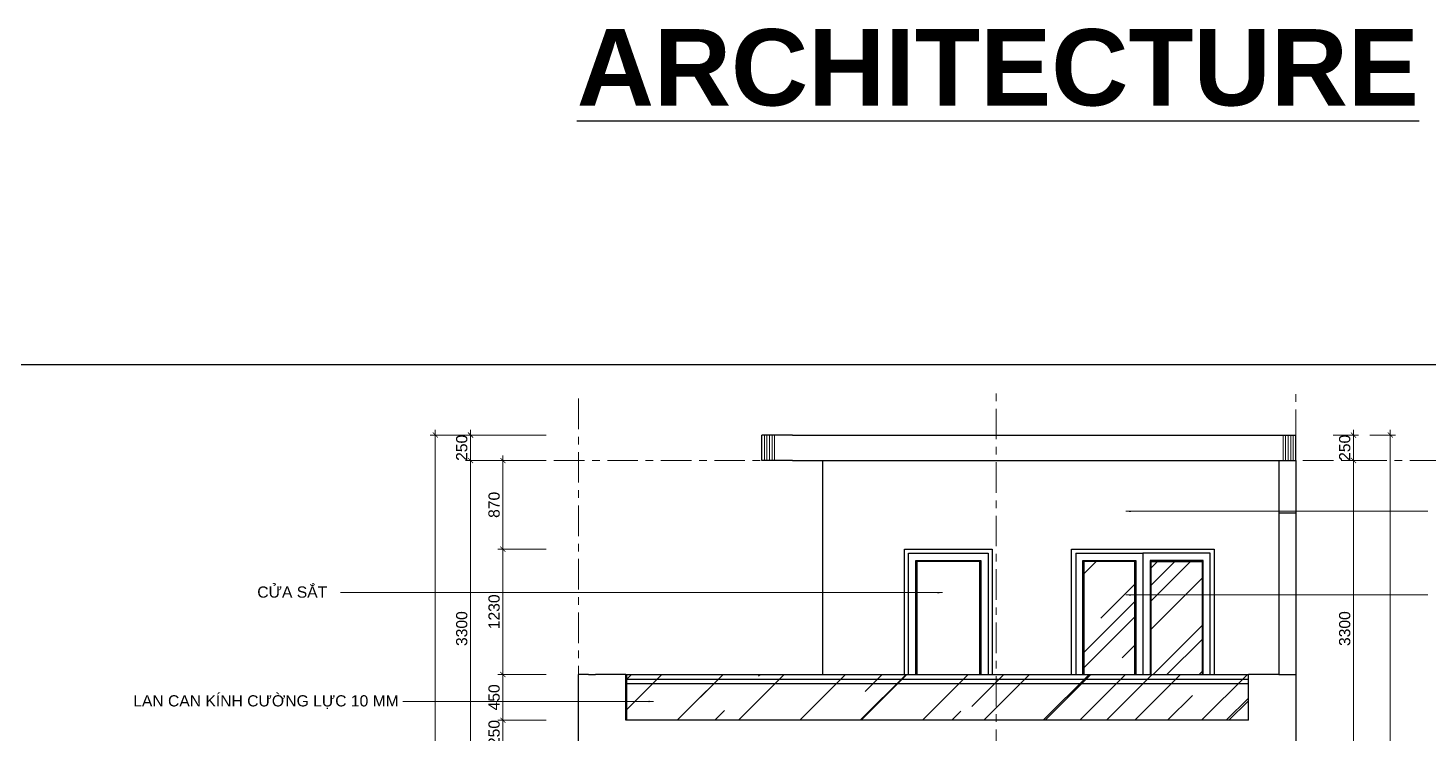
# Model space of a CAD drawing. Header units: millimetres. Extents: x 0 to 84000, y -29700 to 363007.
# Drawn here: x 42780 to 70258, y 230364 to 244207 of the extents above; entities that cross this region are included whole.
import ezdxf

# ---------------------------------------------------------------- set-up
doc = ezdxf.new("R2010")
doc.units = ezdxf.units.MM
doc.linetypes.add('Grid Line', pattern=[10.5, 6, -1.5, 1.5, -1.5])
for name, color, linetype, lineweight in [('- Color 251', 251, 'Continuous', 13), ('- Dims', 8, 'Continuous', 13), ('- Note', 9, 'Continuous', 13), ('- Text', 255, 'Continuous', 25), ('- Text thin', 3, 'Continuous', 25), ('A-ANNO-DIMS', 211, 'Continuous', 13), ('A-FLOR-LEVL', 51, 'Continuous', 13), ('S-GRID', 1, 'Continuous', 13)]:
    doc.layers.add(name, color=color, linetype=linetype, lineweight=lineweight)
doc.styles.add('B-Arial', font='arialbd.ttf')
doc.styles.add('R-Arial', font='arial.ttf')
doc.dimstyles.new('SC-50-100', dxfattribs={"dimtxt": 220, "dimasz": 100, "dimexe": 100, "dimexo": 200, "dimgap": 60, "dimtad": 1, "dimdec": 0, "dimlfac": 0.5, "dimzin": 0, "dimdsep": 46, "dimtxsty": 'R-Arial', "dimblk": 'ARCHTICK', "dimcen": 0.5, "dimdle": 100, "dimclrd": 256, "dimclre": 256, "dimclrt": 4, "dimadec": 0, "dimazin": 0, "dimtfac": 1, "dimtdec": 0, "dimtix": 1, "dimtmove": 0, "dimatfit": 3, "dimfxl": 1, "dimtolj": 1, "dimtzin": 0, "dimlwd": -1, "dimlwe": -1, "dimarcsym": 0})

# ---------------------------------------------------------------- blocks, each defined once
blk = doc.blocks.new('_ArchTick')
at = {"color": 0, "linetype": 'ByBlock', "const_width": 0.15}
blk.add_lwpolyline([(-0.5, -0.5), (0.5, 0.5)], dxfattribs=at)
blk = doc.blocks.new('*D262')
at = {"layer": 'A-ANNO-DIMS', "transparency": 16777216}
for p, q in [((68796, 236214), (68796, 236314)), ((68396, 236214), (68896, 236214)), ((68796, 236214), (68796, 235714)), ((69196, 235714), (68696, 235714)), ((68796, 235714), (68796, 235614))]:
    blk.add_line(p, q, dxfattribs=at)
at = {"layer": 'Defpoints', "color": 0, "transparency": 16777216}
for p in [(68196, 236214), (68796, 235714), (69396, 235714)]:
    blk.add_point(p, dxfattribs=at)
at = {"layer": 'A-ANNO-DIMS', "transparency": 16777216, "xscale": 100, "yscale": 100, "zscale": 100}
for p, rotation in [((68796, 236214), 270), ((68796, 235714), 90)]:
    blk.add_blockref('_ArchTick', p, dxfattribs=dict(at, rotation=rotation))
at = {"layer": 'A-ANNO-DIMS', "color": 4, "transparency": 16777216, "insert": (68624, 235964), "char_height": 220, "width": 0.904, "attachment_point": 5, "rotation": 90, "style": 'R-Arial'}
blk.add_mtext('\\A1;250', dxfattribs=at)
blk = doc.blocks.new('*D263')
at = {"layer": 'A-ANNO-DIMS', "transparency": 16777216}
for p, q in [((68796, 235814), (68796, 229014)), ((69196, 235714), (68696, 235714)), ((69196, 229114), (68696, 229114))]:
    blk.add_line(p, q, dxfattribs=at)
at = {"layer": 'Defpoints', "color": 0, "transparency": 16777216}
for p in [(69396, 235714), (68796, 229114), (69396, 229114)]:
    blk.add_point(p, dxfattribs=at)
at = {"layer": 'A-ANNO-DIMS', "transparency": 16777216, "xscale": 100, "yscale": 100, "zscale": 100}
for p, rotation in [((68796, 235714), 90), ((68796, 229114), 270)]:
    blk.add_blockref('_ArchTick', p, dxfattribs=dict(at, rotation=rotation))
at = {"layer": 'A-ANNO-DIMS', "color": 4, "transparency": 16777216, "insert": (68624, 232414), "char_height": 220, "width": 1.21, "attachment_point": 5, "rotation": 90, "style": 'R-Arial'}
blk.add_mtext('\\A1;3300', dxfattribs=at)
blk = doc.blocks.new('*D267')
at = {"layer": 'A-ANNO-DIMS', "transparency": 16777216}
for p, q in [((51467, 236214), (51467, 236314)), ((52953, 236214), (51367, 236214)), ((51467, 236214), (51467, 235714)), ((52953, 235714), (51367, 235714)), ((51467, 235714), (51467, 235614))]:
    blk.add_line(p, q, dxfattribs=at)
at = {"layer": 'Defpoints', "color": 0, "transparency": 16777216}
for p in [(53153, 236214), (51467, 235714), (53153, 235714)]:
    blk.add_point(p, dxfattribs=at)
at = {"layer": 'A-ANNO-DIMS', "transparency": 16777216, "xscale": 100, "yscale": 100, "zscale": 100}
for p, rotation in [((51467, 236214), 270), ((51467, 235714), 90)]:
    blk.add_blockref('_ArchTick', p, dxfattribs=dict(at, rotation=rotation))
at = {"layer": 'A-ANNO-DIMS', "color": 4, "transparency": 16777216, "insert": (51294, 235964), "char_height": 220, "width": 0.904, "attachment_point": 5, "rotation": 90, "style": 'R-Arial'}
blk.add_mtext('\\A1;250', dxfattribs=at)
blk = doc.blocks.new('*D268')
at = {"layer": 'A-ANNO-DIMS', "transparency": 16777216}
for p, q in [((51467, 235814), (51467, 229014)), ((52953, 235714), (51367, 235714)), ((52953, 229114), (51367, 229114))]:
    blk.add_line(p, q, dxfattribs=at)
at = {"layer": 'Defpoints', "color": 0, "transparency": 16777216}
for p in [(53153, 235714), (51467, 229114), (53153, 229114)]:
    blk.add_point(p, dxfattribs=at)
at = {"layer": 'A-ANNO-DIMS', "transparency": 16777216, "xscale": 100, "yscale": 100, "zscale": 100}
for p, rotation in [((51467, 235714), 90), ((51467, 229114), 270)]:
    blk.add_blockref('_ArchTick', p, dxfattribs=dict(at, rotation=rotation))
at = {"layer": 'A-ANNO-DIMS', "color": 4, "transparency": 16777216, "insert": (51294, 232414), "char_height": 220, "width": 1.21, "attachment_point": 5, "rotation": 90, "style": 'R-Arial'}
blk.add_mtext('\\A1;3300', dxfattribs=at)
blk = doc.blocks.new('*D275')
at = {"layer": 'A-ANNO-DIMS', "transparency": 16777216}
for p, q in [((69518, 236314), (69518, 213414)), ((69118, 236214), (69618, 236214)), ((69118, 213514), (69618, 213514))]:
    blk.add_line(p, q, dxfattribs=at)
at = {"layer": 'Defpoints', "color": 0, "transparency": 16777216}
for p in [(68918, 236214), (68918, 213514), (69518, 213514)]:
    blk.add_point(p, dxfattribs=at)
at = {"layer": 'A-ANNO-DIMS', "transparency": 16777216, "xscale": 100, "yscale": 100, "zscale": 100}
for p, rotation in [((69518, 236214), 90), ((69518, 213514), 270)]:
    blk.add_blockref('_ArchTick', p, dxfattribs=dict(at, rotation=rotation))
at = {"layer": 'A-ANNO-DIMS', "color": 4, "transparency": 16777216, "insert": (69345, 224864), "char_height": 220, "width": 1.51, "attachment_point": 5, "rotation": 90, "style": 'R-Arial'}
blk.add_mtext('\\A1;11350', dxfattribs=at)
blk = doc.blocks.new('*D276')
at = {"layer": 'A-ANNO-DIMS', "transparency": 16777216}
for p, q in [((50775, 236314), (50775, 213414)), ((52953, 236214), (50675, 236214)), ((52953, 213514), (50675, 213514))]:
    blk.add_line(p, q, dxfattribs=at)
at = {"layer": 'Defpoints', "color": 0, "transparency": 16777216}
for p in [(53153, 236214), (50775, 213514), (53153, 213514)]:
    blk.add_point(p, dxfattribs=at)
at = {"layer": 'A-ANNO-DIMS', "transparency": 16777216, "xscale": 100, "yscale": 100, "zscale": 100}
for p, rotation in [((50775, 236214), 90), ((50775, 213514), 270)]:
    blk.add_blockref('_ArchTick', p, dxfattribs=dict(at, rotation=rotation))
at = {"layer": 'A-ANNO-DIMS', "color": 4, "transparency": 16777216, "insert": (50602, 224864), "char_height": 220, "width": 1.51, "attachment_point": 5, "rotation": 90, "style": 'R-Arial'}
blk.add_mtext('\\A1;11350', dxfattribs=at)
blk = doc.blocks.new('*D287')
at = {"layer": 'A-ANNO-DIMS', "transparency": 16777216}
for p, q in [((52953, 230614), (52001, 230614)), ((52101, 230614), (52101, 230714)), ((52101, 230114), (52101, 230614)), ((52953, 230114), (52001, 230114)), ((52101, 230114), (52101, 230014))]:
    blk.add_line(p, q, dxfattribs=at)
at = {"layer": 'Defpoints', "color": 0, "transparency": 16777216}
for p in [(52101, 230614), (53153, 230614), (53153, 230114)]:
    blk.add_point(p, dxfattribs=at)
at = {"layer": 'A-ANNO-DIMS', "transparency": 16777216, "xscale": 100, "yscale": 100, "zscale": 100}
for p, rotation in [((52101, 230614), 270), ((52101, 230114), 90)]:
    blk.add_blockref('_ArchTick', p, dxfattribs=dict(at, rotation=rotation))
at = {"layer": 'A-ANNO-DIMS', "color": 4, "transparency": 16777216, "insert": (51929, 230364), "char_height": 220, "attachment_point": 5, "rotation": 90, "style": 'R-Arial'}
blk.add_mtext('\\A1;250', dxfattribs=at)
blk = doc.blocks.new('*D288')
at = {"layer": 'A-ANNO-DIMS', "transparency": 16777216}
for p, q in [((52953, 231514), (52001, 231514)), ((52101, 230514), (52101, 231614)), ((52953, 230614), (52001, 230614))]:
    blk.add_line(p, q, dxfattribs=at)
at = {"layer": 'Defpoints', "color": 0, "transparency": 16777216}
for p in [(52101, 231514), (53153, 231514), (53153, 230614)]:
    blk.add_point(p, dxfattribs=at)
at = {"layer": 'A-ANNO-DIMS', "transparency": 16777216, "xscale": 100, "yscale": 100, "zscale": 100}
for p, rotation in [((52101, 231514), 90), ((52101, 230614), 270)]:
    blk.add_blockref('_ArchTick', p, dxfattribs=dict(at, rotation=rotation))
at = {"layer": 'A-ANNO-DIMS', "color": 4, "transparency": 16777216, "insert": (51929, 231064), "char_height": 220, "attachment_point": 5, "rotation": 90, "style": 'R-Arial'}
blk.add_mtext('\\A1;450', dxfattribs=at)
blk = doc.blocks.new('*D289')
at = {"layer": 'A-ANNO-DIMS', "transparency": 16777216}
for p, q in [((52953, 233974), (52001, 233974)), ((52101, 231414), (52101, 234074)), ((52953, 231514), (52001, 231514))]:
    blk.add_line(p, q, dxfattribs=at)
at = {"layer": 'Defpoints', "color": 0, "transparency": 16777216}
for p in [(52101, 233974), (53153, 233974), (53153, 231514)]:
    blk.add_point(p, dxfattribs=at)
at = {"layer": 'A-ANNO-DIMS', "transparency": 16777216, "xscale": 100, "yscale": 100, "zscale": 100}
for p, rotation in [((52101, 233974), 90), ((52101, 231514), 270)]:
    blk.add_blockref('_ArchTick', p, dxfattribs=dict(at, rotation=rotation))
at = {"layer": 'A-ANNO-DIMS', "color": 4, "transparency": 16777216, "insert": (51929, 232744), "char_height": 220, "attachment_point": 5, "rotation": 90, "style": 'R-Arial'}
blk.add_mtext('\\A1;1230', dxfattribs=at)
blk = doc.blocks.new('*D290')
at = {"layer": 'A-ANNO-DIMS', "transparency": 16777216}
for p, q in [((52101, 233874), (52101, 235814)), ((52953, 235714), (52001, 235714)), ((52953, 233974), (52001, 233974))]:
    blk.add_line(p, q, dxfattribs=at)
at = {"layer": 'Defpoints', "color": 0, "transparency": 16777216}
for p in [(52101, 235714), (53153, 235714), (53153, 233974)]:
    blk.add_point(p, dxfattribs=at)
at = {"layer": 'A-ANNO-DIMS', "transparency": 16777216, "xscale": 100, "yscale": 100, "zscale": 100}
for p, rotation in [((52101, 235714), 90), ((52101, 233974), 270)]:
    blk.add_blockref('_ArchTick', p, dxfattribs=dict(at, rotation=rotation))
at = {"layer": 'A-ANNO-DIMS', "color": 4, "transparency": 16777216, "insert": (51929, 234844), "char_height": 220, "attachment_point": 5, "rotation": 90, "style": 'R-Arial'}
blk.add_mtext('\\A1;870', dxfattribs=at)

msp = doc.modelspace()

# ---------------------------------------------------------------- hatches: boundary and pattern name
at = {"layer": '- Dims'}
h = msp.add_hatch(dxfattribs=at)
h.set_pattern_fill('AR-RROOF', color=256, scale=50, angle=45)
h.set_pattern_definition([(45, (60500.7, 225353.4), (1077.63, 2873.68), [19050, -2540, 6350, -1270]), (45, (61246.1, 226996.8), (-2092.4, 296.35), [3810, -419.1, 7620, -952.5]), (45, (60186.4, 226565.7), (4068.056, 5271.41), [10160, -1778, 5080, -1270])])
h.paths.add_polyline_path([(61025.9, 226534.3), (59785.9, 226534.3), (59785.9, 224114.3), (61025.9, 224114.3)])
h.paths.add_polyline_path([(56423.4, 226534.3), (55423.4, 226534.3), (55423.4, 224114.3), (56423.4, 224114.3)])
h.paths.add_polyline_path([(56743.4, 224114.3), (57743.4, 224114.3), (57743.4, 226534.3), (56743.4, 226534.3)])
h.paths.add_polyline_path([(61063.4, 219034.3), (61063.4, 219794.3), (55303.4, 219794.3), (55303.4, 219034.3)])
h.paths.add_polyline_path([(56563.4, 218674.3), (55423.4, 218674.3), (55423.4, 214274.3), (56563.4, 214274.3)])
h.paths.add_polyline_path([(58023.4, 218674.3), (56883.4, 218674.3), (56883.4, 214274.3), (58023.4, 214274.3)])
h.paths.add_polyline_path([(58343.4, 216140.4), (58450.2, 216140.4), (58450.2, 216116.4), (58343.4, 216116.4), (58343.4, 214274.3), (59483.4, 214274.3), (59483.4, 218674.3), (58343.4, 218674.3)])
h.paths.add_polyline_path([(60943.4, 218674.3), (59803.4, 218674.3), (59803.4, 214274.3), (60943.4, 214274.3)])
h.paths.add_polyline_path([(63223.4, 214274.3), (64363.4, 214274.3), (64363.4, 218674.3), (63223.4, 218674.3)])
h.paths.add_polyline_path([(65823.4, 218674.3), (64683.4, 218674.3), (64683.4, 216140.4), (64790.2, 216140.4), (64790.2, 216116.4), (64683.4, 216116.4), (64683.4, 214274.3), (65823.4, 214274.3)])
h.paths.add_polyline_path([(64823.4, 224114.3), (65823.4, 224114.3), (65823.4, 226534.3), (64823.4, 226534.3)])
h.paths.add_polyline_path([(64503.4, 224114.3), (64503.4, 226534.3), (63503.4, 226534.3), (63503.4, 224114.3)])
h.paths.add_polyline_path([(63343.4, 226774.3), (65983.4, 226774.3), (65983.4, 226890.6), (65921.7, 226985.7), (65839.5, 227091.1), (65748.5, 227189), (65649.4, 227278.6), (65542.9, 227359.4), (65429.9, 227430.6), (65311.1, 227491.9), (65187.5, 227542.6), (65059.9, 227582.4), (64929.4, 227611.1), (64796.9, 227628.4), (64663.4, 227634.2), (64529.9, 227628.4), (64397.4, 227611.1), (64266.9, 227582.4), (64139.3, 227542.6), (64015.7, 227491.9), (63896.9, 227430.6), (63783.9, 227359.4), (63677.4, 227278.6), (63578.3, 227189), (63487.3, 227091.1), (63405.1, 226985.7), (63343.4, 226890.6)])
h.paths.add_polyline_path([(63503.4, 231514.3), (64503.4, 231514.3), (64503.4, 233734.3), (63503.4, 233734.3)])
h.paths.add_polyline_path([(64823.4, 233734.3), (64823.4, 231514.3), (65823.4, 231514.3), (65823.4, 233734.3)])
h = msp.add_hatch(dxfattribs=at)
h.set_pattern_fill('AR-RROOF', color=256, scale=50, angle=45)
h.set_pattern_definition([(45, (920, 0), (1077.631, 2873.682), [19050, -2540, 6350, -1270]), (45, (1665.4, 1643.4), (-2092.4, 296.348), [3810, -419.1, 7620, -952.5]), (45, (605.7, 1212.3), (4068.056, 5271.4103), [10160, -1778, 5080, -1270])])
h.paths.add_polyline_path([(66734.9, 231414.3), (61783.4, 231414.3), (61783.4, 231334.3), (66734.9, 231334.3)])
h.paths.add_polyline_path([(66734.9, 231514.3), (66063.4, 231514.3), (65983.4, 231514.3), (65843.4, 231514.3), (65823.4, 231514.3), (64823.4, 231514.3), (64803.4, 231514.3), (64663.4, 231514.3), (64523.4, 231514.3), (64503.4, 231514.3), (63503.4, 231514.3), (63483.4, 231514.3), (63343.4, 231514.3), (63263.4, 231514.3), (61783.4, 231514.3), (61783.4, 231414.3), (66734.9, 231414.3)])
h.paths.add_polyline_path([(61783.4, 231514.3), (61703.4, 231514.3), (61623.4, 231514.3), (61483.4, 231514.3), (61463.4, 231514.3), (60223.4, 231514.3), (60203.4, 231514.3), (60063.4, 231514.3), (59983.4, 231514.3), (58383.4, 231514.3), (54524.6, 231514.3), (54524.6, 231414.3), (61783.4, 231414.3)])
h.paths.add_polyline_path([(61783.4, 231414.3), (54524.6, 231414.3), (54524.6, 231334.3), (61783.4, 231334.3)])
h.paths.add_polyline_path([(66734.9, 231334.3), (61783.4, 231334.3), (61783.4, 230614.3), (66734.9, 230614.3)])
h.paths.add_polyline_path([(61783.4, 231334.3), (54524.6, 231334.3), (54524.6, 230614.3), (61783.4, 230614.3)])

# ---------------------------------------------------------------- linework, layer by layer
at = {"layer": '- Color 251'}
for p, q in [((57236.2, 235714.3), (57235.5, 236214.3)), ((57283.4, 235714.3), (57283.4, 236214.3)), ((57333.4, 235714.3), (57333.4, 236214.3)), ((57383.4, 235714.3), (57383.4, 236214.3)), ((57433.4, 235714.3), (57433.4, 236214.3)), ((67416.2, 235714.3), (67415.5, 236214.3)), ((67463.4, 235714.3), (67463.4, 236214.3)), ((67513.4, 235714.3), (67513.4, 236214.3)), ((67563.4, 235714.3), (67563.4, 236214.3)), ((67613.4, 235714.3), (67613.4, 236214.3))]:
    msp.add_line(p, q, dxfattribs=at)
for p, q in [((57183.4, 235714.3), (57183.4, 236214.3)), ((57783.4, 236214.3), (57183.4, 236214.3)), ((57783.4, 236214.3), (67063.4, 236214.3)), ((67063.4, 236214.3), (67663.4, 236214.3)), ((67663.4, 235714.3), (67663.4, 236214.3)), ((57783.4, 235714.3), (57183.4, 235714.3)), ((57783.4, 235714.3), (58383.4, 235714.3)), ((58383.4, 231514.3), (58383.4, 235714.3)), ((58383.4, 235714.3), (67063.4, 235714.3)), ((67063.4, 235714.3), (67330.1, 235714.3)), ((67330.1, 235714.3), (67330.1, 234683.6)), ((67330.1, 235714.3), (67663.4, 235714.3)), ((67663.4, 235714.3), (67663.4, 234683.6)), ((67663.4, 234683.6), (67330.1, 234683.6)), ((67330.1, 234683.6), (67330.1, 231514.3)), ((67663.4, 234683.6), (67663.4, 231514.3)), ((59983.4, 231514.3), (59983.4, 233974.3)), ((59983.4, 233974.3), (61703.4, 233974.3)), ((60063.4, 233894.3), (61623.4, 233894.3)), ((60063.4, 231514.3), (60063.4, 233894.3)), ((61623.4, 233894.3), (61623.4, 231514.3)), ((61703.4, 233974.3), (61703.4, 231514.3)), ((63263.4, 231514.3), (63263.4, 233974.3)), ((63263.4, 233974.3), (66063.4, 233974.3)), ((63343.4, 233894.3), (63343.4, 231514.3)), ((63343.4, 233894.3), (64663.4, 233894.3)), ((64663.4, 233894.3), (64663.4, 231514.3)), ((65983.4, 233894.3), (64663.4, 233894.3)), ((65983.4, 231514.3), (65983.4, 233894.3)), ((66063.4, 233974.3), (66063.4, 231514.3)), ((60203.4, 233754.3), (61483.4, 233754.3)), ((60203.4, 231514.3), (60203.4, 233754.3)), ((60223.4, 233734.3), (60203.4, 233754.3)), ((60223.4, 233734.3), (60223.4, 231514.3)), ((61463.4, 233734.3), (60223.4, 233734.3)), ((61463.4, 233734.3), (61483.4, 233754.3)), ((61463.4, 231514.3), (61463.4, 233734.3)), ((61483.4, 233754.3), (61483.4, 231514.3)), ((63483.4, 233754.3), (64523.4, 233754.3)), ((63483.4, 231514.3), (63483.4, 233754.3)), ((63503.4, 233734.3), (63483.4, 233754.3)), ((63503.4, 233734.3), (63503.4, 231514.3)), ((64503.4, 233734.3), (63503.4, 233734.3)), ((64503.4, 233734.3), (64523.4, 233754.3)), ((64503.4, 231514.3), (64503.4, 233734.3)), ((64523.4, 233754.3), (64523.4, 231514.3)), ((65843.4, 233754.3), (64803.4, 233754.3)), ((64803.4, 233754.3), (64803.4, 231514.3)), ((64823.4, 233734.3), (64803.4, 233754.3)), ((64823.4, 233734.3), (65823.4, 233734.3)), ((64823.4, 231514.3), (64823.4, 233734.3)), ((65823.4, 233734.3), (65843.4, 233754.3)), ((65823.4, 233734.3), (65823.4, 231514.3)), ((65843.4, 231514.3), (65843.4, 233754.3)), ((53583.4, 230114.3), (53583.4, 231514.3)), ((53783.4, 231514.3), (53583.4, 231514.3)), ((53783.4, 231514.3), (53916.7, 231514.3)), ((54511.9, 231514.3), (53916.7, 231514.3)), ((54511.9, 231514.3), (54524.6, 231514.3)), ((54511.9, 231414.3), (54511.9, 231514.3)), ((54511.9, 231334.3), (54511.9, 231414.3)), ((66734.9, 231414.3), (54511.9, 231414.3)), ((54524.6, 231514.3), (58383.4, 231514.3)), ((54524.6, 231514.3), (54524.6, 231414.3)), ((54524.6, 231414.3), (54524.6, 231334.3)), ((58383.4, 231514.3), (59983.4, 231514.3)), ((59983.4, 231514.3), (60063.4, 231514.3)), ((60063.4, 231514.3), (60203.4, 231514.3)), ((60203.4, 231514.3), (60223.4, 231514.3)), ((60223.4, 231514.3), (61463.4, 231514.3)), ((61463.4, 231514.3), (61483.4, 231514.3)), ((61483.4, 231514.3), (61623.4, 231514.3)), ((61623.4, 231514.3), (61703.4, 231514.3)), ((61703.4, 231514.3), (63263.4, 231514.3)), ((63263.4, 231514.3), (63343.4, 231514.3)), ((63343.4, 231514.3), (63483.4, 231514.3)), ((63483.4, 231514.3), (63503.4, 231514.3)), ((63503.4, 231514.3), (64503.4, 231514.3)), ((64503.4, 231514.3), (64523.4, 231514.3)), ((64523.4, 231514.3), (64663.4, 231514.3)), ((64663.4, 231514.3), (64803.4, 231514.3)), ((64803.4, 231514.3), (64823.4, 231514.3)), ((64823.4, 231514.3), (65823.4, 231514.3)), ((65823.4, 231514.3), (65843.4, 231514.3)), ((65843.4, 231514.3), (65983.4, 231514.3)), ((65983.4, 231514.3), (66063.4, 231514.3)), ((66063.4, 231514.3), (66734.9, 231514.3)), ((66734.9, 230614.3), (66734.9, 231514.3)), ((66747.5, 231514.3), (66734.9, 231514.3)), ((66752.5, 231514.3), (66747.5, 231514.3)), ((67330.1, 231514.3), (66752.5, 231514.3)), ((67330.1, 231514.3), (67463.4, 231514.3)), ((67463.4, 231514.3), (67663.4, 231514.3)), ((67663.4, 231514.3), (67663.4, 230114.3)), ((54511.9, 230614.3), (54511.9, 231334.3)), ((54511.9, 231334.3), (66734.9, 231334.3)), ((54524.6, 231334.3), (54524.6, 230614.3)), ((54524.6, 230614.3), (54511.9, 230614.3)), ((66734.9, 230614.3), (54524.6, 230614.3))]:
    msp.add_line(p, q)
at = {"layer": 'A-FLOR-LEVL', "linetype": 'Grid Line', "ltscale": 100}
msp.add_line((53101.5, 235714.3), (70783.7, 235714.3), dxfattribs=at)
at = {"layer": 'Defpoints'}
msp.add_lwpolyline([(84000, 237600), (84000, 207900), (42000, 207900), (42000, 237600)], close=True, dxfattribs=at)
at = {"layer": 'S-GRID', "linetype": 'Grid Line', "ltscale": 100}
for p, q in [((53583.4, 211131.2), (53583.4, 237064)), ((61783.4, 210931.7), (61783.4, 237064)), ((67663.4, 210918.1), (67663.4, 237064))]:
    msp.add_line(p, q, dxfattribs=at)

# ---------------------------------------------------------------- texts
at = {"layer": '- Text', "style": 'B-Arial'}
msp.add_text('%%UARCHITECTURE', height=1500, dxfattribs=at).set_placement((53552.7, 242685.1))
at = {"layer": '- Text thin', "style": 'R-Arial'}
for s, p in [('CỬA SẮT', (47280.6, 233021.9)), ('LAN CAN KÍNH CƯỜNG LỰC 10 MM', (44845.4, 230885.8))]:
    msp.add_text(s, height=220, dxfattribs=at).set_placement(p)

# ---------------------------------------------------------------- dimensions: what is measured, and where the dimension line sits
at = {"layer": 'A-ANNO-DIMS'}
for base, p1, p2, picture, middle in [((50774.8, 213514.3), (53152.6, 236214.3), (53152.6, 213514.3), '*D276', (50602.3, 224864.3)), ((51466.6, 235714.3), (53152.6, 236214.3), (53152.6, 235714.3), '*D267', (51294.3, 235964.3)), ((68796.2, 235714.3), (68196.2, 236214.3), (69396.2, 235714.3), '*D262', (68623.9, 235964.3)), ((69517.8, 213514.3), (68917.8, 236214.3), (68917.8, 213514.3), '*D275', (69345.4, 224864.3)), ((51466.6, 229114.3), (53152.6, 235714.3), (53152.6, 229114.3), '*D268', (51294.2, 232414.3)), ((52100.9, 235714.3), (53152.6, 233974.3), (53152.6, 235714.3), '*D290', (51928.6, 234844.3)), ((68796.2, 229114.3), (69396.2, 235714.3), (69396.2, 229114.3), '*D263', (68623.8, 232414.3)), ((52100.9, 233974.3), (53152.6, 231514.3), (53152.6, 233974.3), '*D289', (51928.5, 232744.3)), ((52100.9, 231514.3), (53152.6, 230614.3), (53152.6, 231514.3), '*D288', (51928.6, 231064.3)), ((52100.9, 230614.3), (53152.6, 230114.3), (53152.6, 230614.3), '*D287', (51928.6, 230364.3))]:
    dim = msp.add_linear_dim(base=base, p1=p1, p2=p2, angle=90, dimstyle='SC-50-100', dxfattribs=at)
    dim.commit()
    dim.dimension.update_dxf_attribs({"geometry": picture, "text_midpoint": middle})

# ---------------------------------------------------------------- leaders
at = {"layer": '- Note'}
for points in [[(64328.3, 234717), (70255.9, 234717)], [(60727.8, 233120), (48910.6, 233120)], [(64328.3, 233074.3), (70255.9, 233074.3)], [(55059.6, 230983.8), (50135.3, 230983.8)]]:
    msp.add_leader(points, dimstyle='SC-50-100', override={"dimgap": 60, "dimtad": 0}, dxfattribs=at)

doc.saveas('drawing.dxf')
